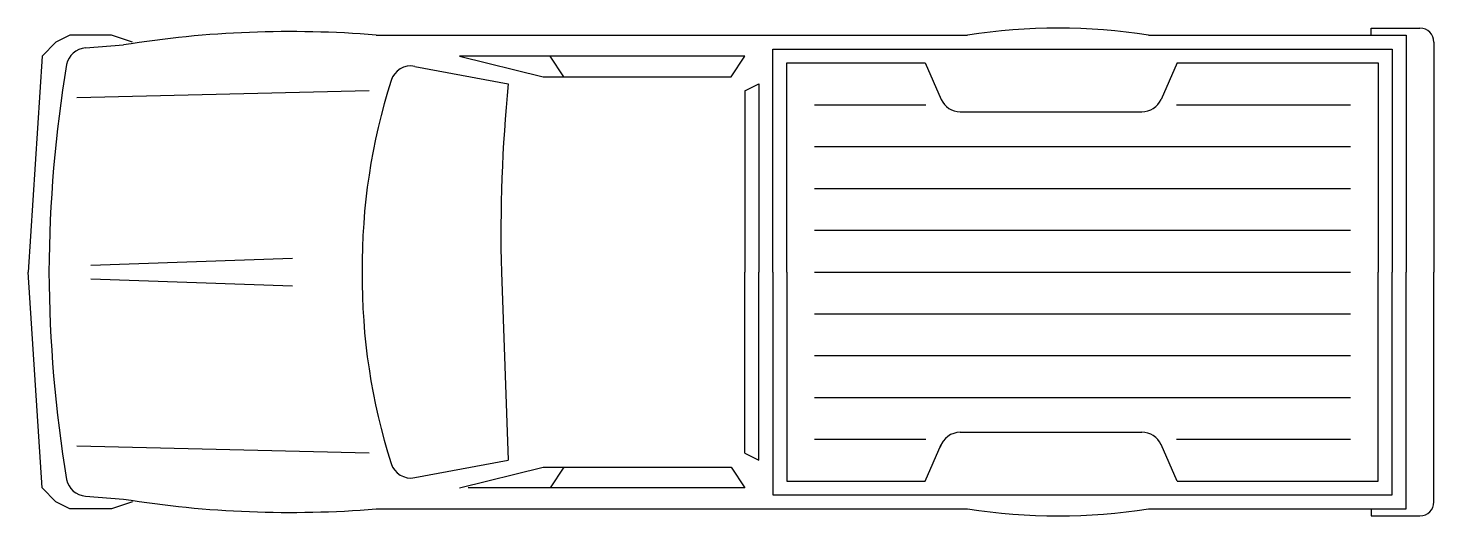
# Model space of a CAD drawing. Extents: x -4.69 to 0.44, y -1 to 0.78.
import ezdxf

# ---------------------------------------------------------------- set-up
doc = ezdxf.new("R2010")
doc.units = 0
doc.header["$MEASUREMENT"] = 0
doc.layers.add('01', color=1, linetype='CONTINUOUS')
doc.layers.add('02', color=2, linetype='CONTINUOUS')

msp = doc.modelspace()

# ---------------------------------------------------------------- linework, layer by layer
at = {"layer": '01'}
for p, q in [((0.2157, 0.7568), (0.2157, 0.7822)), ((0.2157, 0.7822), (0.3935, 0.7822)), ((-4.5849, 0.7314), (-4.6357, 0.6806)), ((-4.5341, 0.7568), (-4.5849, 0.7314)), ((-4.3817, 0.7568), (-4.5341, 0.7568)), ((-4.3055, 0.7314), (-4.3817, 0.7568)), ((0.4443, 0.7314), (0.4443, -0.1068)), ((-4.6357, 0.6806), (-4.6865, -0.1068)), ((-2.0703, 0.6806), (-3.1117, 0.6806)), ((-3.1117, 0.6806), (-2.8069, 0.6044)), ((-2.7307, 0.6044), (-2.7815, 0.6806)), ((-2.1211, 0.6044), (-2.0703, 0.6806)), ((-1.9687, 0.706), (0.2919, 0.706)), ((-1.9687, -0.1068), (-1.9687, 0.706)), ((0.2919, 0.706), (0.2919, -0.1068)), ((-3.2752, 0.643), (-2.9339, 0.579)), ((-1.9179, -0.1068), (-1.9179, 0.6552)), ((-1.9179, 0.6552), (-1.4128, 0.6552)), ((-1.4128, 0.6552), (-1.3539, 0.5227)), ((-0.4927, 0.6552), (-0.5516, 0.5227)), ((-0.4927, 0.6552), (0.2411, 0.6552)), ((0.2411, 0.6552), (0.2411, -0.1068)), ((-2.8069, 0.6044), (-2.1211, 0.6044)), ((-2.0703, 0.5536), (-2.0195, 0.579)), ((-2.0195, 0.579), (-2.0195, -0.1068)), ((-3.4419, 0.5536), (-4.5087, 0.5282)), ((-2.0703, 0.5536), (-2.0703, -0.1068)), ((-1.8163, 0.5028), (-1.4099, 0.5028)), ((-1.2842, 0.4774), (-0.6213, 0.4774)), ((-0.4955, 0.5028), (0.1395, 0.5028)), ((-1.8163, 0.3504), (0.1395, 0.3504)), ((-1.8163, 0.198), (0.1395, 0.198)), ((-1.8163, 0.0456), (0.1395, 0.0456)), ((-4.4579, -0.0814), (-3.7213, -0.056)), ((-4.6357, -0.8942), (-4.6865, -0.1068)), ((-4.4579, -0.1322), (-3.7213, -0.1576)), ((-2.9593, -0.1068), (-2.9339, -0.7926)), ((-2.0703, -0.7672), (-2.0703, -0.1068)), ((-2.0195, -0.7926), (-2.0195, -0.1068)), ((-1.9687, -0.1068), (-1.9687, -0.9196)), ((-1.9179, -0.1068), (-1.9179, -0.8688)), ((-1.8163, -0.1068), (0.1395, -0.1068)), ((0.2411, -0.8688), (0.2411, -0.1068)), ((0.2919, -0.9196), (0.2919, -0.1068)), ((0.4443, -0.945), (0.4443, -0.1068)), ((-1.8163, -0.2592), (0.1395, -0.2592)), ((-1.8163, -0.4116), (0.1395, -0.4116)), ((-1.8163, -0.564), (0.1395, -0.564)), ((-1.8163, -0.7164), (-1.4099, -0.7164)), ((-1.2842, -0.691), (-0.6213, -0.691)), ((-0.4955, -0.7164), (0.1395, -0.7164)), ((-3.4419, -0.7672), (-4.5087, -0.7418)), ((-2.0703, -0.7672), (-2.0195, -0.7926)), ((-1.4128, -0.8688), (-1.3539, -0.7362)), ((-0.4927, -0.8688), (-0.5516, -0.7362)), ((-3.2752, -0.8565), (-2.9339, -0.7926)), ((-3.1117, -0.8942), (-2.8069, -0.818)), ((-2.8069, -0.818), (-2.1211, -0.818)), ((-2.7307, -0.818), (-2.7815, -0.8942)), ((-2.1211, -0.818), (-2.0703, -0.8942)), ((-1.9179, -0.8688), (-1.4128, -0.8688)), ((-0.4927, -0.8688), (0.2411, -0.8688)), ((-4.5849, -0.945), (-4.6357, -0.8942)), ((-2.0703, -0.8942), (-3.0805, -0.8942)), ((-1.9687, -0.9196), (0.2919, -0.9196)), ((-4.5341, -0.9704), (-4.5849, -0.945)), ((-4.3817, -0.9704), (-4.5341, -0.9704)), ((-4.3055, -0.945), (-4.3817, -0.9704)), ((0.2157, -0.9704), (0.2157, -0.9958)), ((0.2157, -0.9958), (0.3935, -0.9958))]:
    msp.add_line(p, q, dxfattribs=at)
for centre, radius, start, end in [((0.3935, 0.7314), 0.0508, 0, 90), ((-3.2892, 0.5681), 0.0762, 79.3803, 162.3167), ((-1.2321, -0.0877), 2.2353, 162.3167, 180.4883), ((2.5398, 0.0329), 5.5009, 174.3026, 181.4552), ((-1.2842, 0.5536), 0.0762, 203.9625, 270), ((-0.6213, 0.5536), 0.0762, 270, 336.0375), ((-1.2321, -0.1258), 2.2353, 179.5117, 197.6833), ((-1.2842, -0.7672), 0.0762, 90, 163.1995), ((-0.6213, -0.7672), 0.0762, 23.9625, 90), ((-3.2892, -0.7816), 0.0762, 197.6833, 280.6197), ((0.3935, -0.945), 0.0508, 270, 0)]:
    msp.add_arc(centre, radius, start, end, dxfattribs=at)
at = {"layer": '02'}
for p, q in [((-4.4774, 0.7104), (-4.3389, 0.7211)), ((-3.4165, 0.7568), (-1.2575, 0.7568)), ((-0.5971, 0.7568), (0.3427, 0.7568)), ((0.3427, 0.7568), (0.3427, -0.1068)), ((0.3427, -0.9704), (0.3427, -0.1068)), ((-4.4774, -0.9239), (-4.3389, -0.9346)), ((-3.4165, -0.9704), (-1.2575, -0.9704)), ((-0.5971, -0.9704), (0.3427, -0.9704))]:
    msp.add_line(p, q, dxfattribs=at)
for centre, radius, start, end in [((-3.7299, -3.0705), 3.8402, 85.3187, 99.1246), ((-0.9273, -1.3768), 2.159, 81.2026, 98.7974), ((-4.4715, 0.6344), 0.0762, 94.3987, 168.3158), ((0.1675, -0.1312), 4.7779, 170.5917, 179.7072), ((0.1675, -0.0823), 4.7779, 180.2928, 189.4083), ((-4.4715, -0.848), 0.0762, 191.6842, 265.6013), ((-3.7299, 2.857), 3.8402, 260.8754, 274.6813), ((-0.9273, 1.1632), 2.159, 261.2026, 278.7974)]:
    msp.add_arc(centre, radius, start, end, dxfattribs=at)

doc.saveas('drawing.dxf')
